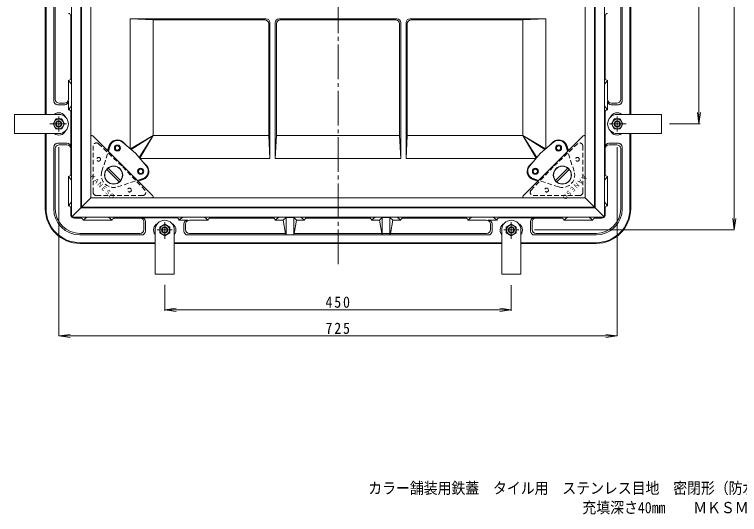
# Model space of a CAD drawing. Units: millimetres, scale not verified. Extents: x -960 to 939, y -687 to 688.
# Drawn here: x -882 to 59, y -687 to -38 of the extents above; entities that cross this region are included whole.
import ezdxf
from ezdxf.enums import TextEntityAlignment as Align

# ---------------------------------------------------------------- set-up
doc = ezdxf.new("R2010")
doc.units = ezdxf.units.MM
doc.header["$LTSCALE"] = 5
doc.linetypes.add('CHAIN2', pattern=[12, 9, -1, 1, -1])
doc.linetypes.add('DASHED1', pattern=[1.8, 1.2, -0.6])
for name, color, linetype, lineweight in [('3-0', 2, 'Continuous', 9), ('3-1', 2, 'Continuous', 9), ('3-2', 3, 'Continuous', 9), ('3-3', 4, 'Continuous', 9), ('3-4', 7, 'Continuous', 9), ('3-5', 7, 'Continuous', 9), ('3-6', 6, 'Continuous', 9)]:
    doc.layers.add(name, color=color, linetype=linetype, lineweight=lineweight)
doc.layers.add('F-4_F-4ﾚｲﾔ', color=2, linetype='Continuous')
doc.styles.add('ＭＳ ゴシック', font='')
doc.styles.get('ＭＳ ゴシック').set_extended_font_data('MS Gothic')

msp = doc.modelspace()

# ---------------------------------------------------------------- linework, layer by layer
at = {"layer": '3-0', "color": 7, "linetype": 'CHAIN2'}
msp.add_line((-462.432, -362.095), (-462.432, 444.107), dxfattribs=at)
at = {"layer": '3-1'}
for p, q in [((-829.432, -148.068), (-829.432, 101.659)), ((-842.432, -167.568), (-842.432, 44.932)), ((-841.432, -167.568), (-841.432, 44.932)), ((-831.432, -150.068), (-831.432, 44.932)), ((-93.432, -150.068), (-93.432, 44.932)), ((-83.432, 44.932), (-83.432, -167.568)), ((-82.432, -167.568), (-82.432, 44.932)), ((-95.432, -148.068), (-95.432, -23.341)), ((-809.432, -39.568), (-809.432, -120.568)), ((-115.432, -39.568), (-115.432, -120.568)), ((-808.494, -128.418), (-812.441, -123.568)), ((-812.441, -148.068), (-812.441, -123.568)), ((-808.494, -128.418), (-808.232, -128.418)), ((-808.494, -128.418), (-808.494, -156.718)), ((-116.371, -128.418), (-116.632, -128.418)), ((-116.371, -128.418), (-112.424, -123.568)), ((-116.371, -128.418), (-116.371, -156.718)), ((-112.424, -148.068), (-112.424, -123.568)), ((-812.211, -161.568), (-812.211, -150.068)), ((-112.654, -161.568), (-112.654, -150.068)), ((-826.432, -155.068), (-817.211, -155.068)), ((-824.432, -153.068), (-817.441, -153.068)), ((-812.211, -161.568), (-808.494, -156.718)), ((-808.494, -156.718), (-808.232, -156.718)), ((-116.371, -156.718), (-116.632, -156.718)), ((-112.654, -161.568), (-116.371, -156.718)), ((-98.432, -155.068), (-107.654, -155.068)), ((-107.424, -153.068), (-100.432, -153.068)), ((-809.207, -164.568), (-809.207, -210.068)), ((-115.658, -164.568), (-115.658, -210.068)), ((-817.432, -180.068), (-821.185, -173.568)), ((-107.432, -180.068), (-103.68, -173.568)), ((-832.432, -180.068), (-828.68, -186.568)), ((-828.68, -186.568), (-821.185, -186.568)), ((-817.432, -180.068), (-821.185, -186.568)), ((-107.432, -180.068), (-103.68, -186.568)), ((-96.185, -186.568), (-103.68, -186.568)), ((-92.432, -180.068), (-96.185, -186.568)), ((-842.432, -290.068), (-842.432, -192.568)), ((-841.432, -290.068), (-841.432, -192.568)), ((-83.432, -192.568), (-83.432, -290.068)), ((-82.432, -290.068), (-82.432, -192.568)), ((-826.432, -205.068), (-814.207, -205.068)), ((-824.432, -207.068), (-814.432, -207.068)), ((-98.432, -205.068), (-110.658, -205.068)), ((-100.432, -207.068), (-110.432, -207.068)), ((-831.432, -290.068), (-831.432, -210.068)), ((-829.432, -290.068), (-829.432, -212.068)), ((-809.432, -212.068), (-809.432, -245.068)), ((-115.432, -212.068), (-115.432, -245.068)), ((-95.432, -212.068), (-95.432, -290.068)), ((-93.432, -210.068), (-93.432, -290.068)), ((-808.494, -252.918), (-808.232, -252.918)), ((-808.494, -252.918), (-808.494, -281.218)), ((-116.371, -252.918), (-116.632, -252.918)), ((-116.371, -252.918), (-116.371, -281.218)), ((-808.494, -281.218), (-812.441, -286.068)), ((-808.494, -281.218), (-808.232, -281.218)), ((-116.371, -281.218), (-116.632, -281.218)), ((-116.371, -281.218), (-112.424, -286.068)), ((-809.432, -297.068), (-809.432, -289.068)), ((-115.432, -297.068), (-115.432, -289.068)), ((-788.582, -301.129), (-793.432, -305.076)), ((-788.582, -301.129), (-788.582, -300.868)), ((-760.282, -301.129), (-788.582, -301.129)), ((-760.282, -301.129), (-760.282, -300.868)), ((-668.932, -304.846), (-664.082, -301.129)), ((-664.082, -301.129), (-664.082, -300.868)), ((-635.782, -301.129), (-664.082, -301.129)), ((-635.782, -301.129), (-635.782, -300.868)), ((-635.782, -301.129), (-630.932, -305.076)), ((-539.082, -301.129), (-543.932, -305.076)), ((-539.082, -301.129), (-539.082, -300.868)), ((-539.082, -301.129), (-510.782, -301.129)), ((-510.782, -301.129), (-510.782, -300.868)), ((-510.782, -301.129), (-505.932, -305.076)), ((-414.082, -301.129), (-418.932, -305.076)), ((-414.082, -301.129), (-414.082, -300.868)), ((-385.782, -301.129), (-414.082, -301.129)), ((-385.782, -301.129), (-385.782, -300.868)), ((-385.782, -301.129), (-380.932, -305.076)), ((-289.082, -301.129), (-293.932, -305.076)), ((-289.082, -301.129), (-289.082, -300.868)), ((-289.082, -301.129), (-260.782, -301.129)), ((-260.782, -301.129), (-260.782, -300.868)), ((-255.932, -304.846), (-260.782, -301.129)), ((-164.582, -301.129), (-164.582, -300.868)), ((-164.582, -301.129), (-136.282, -301.129)), ((-136.282, -301.129), (-136.282, -300.868)), ((-136.282, -301.129), (-131.432, -305.076)), ((-804.432, -302.068), (-796.432, -302.068)), ((-719.432, -302.068), (-752.432, -302.068)), ((-671.932, -301.842), (-717.432, -301.842)), ((-714.432, -317.068), (-714.432, -307.068)), ((-712.432, -319.068), (-712.432, -306.842)), ((-687.432, -310.068), (-693.932, -313.821)), ((-687.432, -310.068), (-680.932, -313.821)), ((-668.932, -304.846), (-657.432, -304.846)), ((-662.432, -319.068), (-662.432, -309.846)), ((-660.432, -310.076), (-660.432, -317.068)), ((-655.432, -305.076), (-630.932, -305.076)), ((-546.932, -302.068), (-627.932, -302.068)), ((-543.932, -305.076), (-533.432, -305.076)), ((-516.432, -305.076), (-519.159, -322.068)), ((-516.432, -305.076), (-505.932, -305.076)), ((-462.432, -302.068), (-502.932, -302.068)), ((-462.432, -302.068), (-421.932, -302.068)), ((-408.432, -305.076), (-418.932, -305.076)), ((-408.432, -305.076), (-405.706, -322.068)), ((-380.932, -305.076), (-391.432, -305.076)), ((-377.932, -302.068), (-296.932, -302.068)), ((-269.432, -305.076), (-293.932, -305.076)), ((-255.932, -304.846), (-267.432, -304.846)), ((-264.432, -317.068), (-264.432, -310.076)), ((-262.432, -319.068), (-262.432, -309.846)), ((-252.932, -301.842), (-207.432, -301.842)), ((-237.432, -310.068), (-243.933, -313.821)), ((-237.432, -310.068), (-230.932, -313.821)), ((-212.432, -319.068), (-212.432, -306.842)), ((-210.432, -317.068), (-210.432, -307.068)), ((-205.432, -302.068), (-172.432, -302.068)), ((-120.432, -302.068), (-128.432, -302.068)), ((-693.932, -321.315), (-693.932, -313.821)), ((-230.932, -321.315), (-230.932, -313.821)), ((-719.432, -322.068), (-797.432, -322.068)), ((-717.432, -324.068), (-797.432, -324.068)), ((-687.432, -325.068), (-693.932, -321.315)), ((-657.432, -324.068), (-462.432, -324.068)), ((-655.432, -322.068), (-530.706, -322.068)), ((-530.706, -322.068), (-529.932, -324.068)), ((-519.159, -322.068), (-519.932, -324.068)), ((-269.432, -322.068), (-519.159, -322.068)), ((-267.432, -324.068), (-462.432, -324.068)), ((-405.706, -322.068), (-404.932, -324.068)), ((-394.159, -322.068), (-394.932, -324.068)), ((-237.432, -325.068), (-230.932, -321.315)), ((-127.432, -324.068), (-207.432, -324.068)), ((-127.432, -322.068), (-205.432, -322.068)), ((-699.932, -334.068), (-797.432, -334.068)), ((-797.432, -335.068), (-699.932, -335.068)), ((-462.432, -334.068), (-674.932, -334.068)), ((-674.932, -335.068), (-462.432, -335.068)), ((-249.932, -334.068), (-462.432, -334.068)), ((-249.932, -335.068), (-462.432, -335.068)), ((-127.432, -334.068), (-224.932, -334.068)), ((-127.432, -335.068), (-224.932, -335.068))]:
    msp.add_line(p, q, dxfattribs=at)
at = {"layer": '3-1', "linetype": 'CHAIN2'}
for p, q in [((-824.932, -189.751), (-824.932, -170.549)), ((-99.932, -189.751), (-99.932, -170.549)), ((-836.495, -180.068), (-814.749, -180.068)), ((-88.37, -180.068), (-110.116, -180.068)), ((-687.432, -329.131), (-687.432, -307.384)), ((-237.432, -329.131), (-237.432, -307.384)), ((-697.116, -317.568), (-677.914, -317.568)), ((-227.749, -317.568), (-246.951, -317.568))]:
    msp.add_line(p, q, dxfattribs=at)
at = {"layer": '3-1'}
for points in [[(-832.432, -180.068), (-828.68, -173.568), (-821.185, -173.568)], [(-92.432, -180.068), (-96.185, -173.568), (-103.68, -173.568)], [(-808.494, -252.918), (-812.441, -248.068), (-812.441, -286.068)], [(-116.371, -252.918), (-112.424, -248.068), (-112.424, -286.068)], [(-760.282, -301.129), (-755.432, -305.076), (-793.433, -305.076)], [(-164.582, -301.129), (-169.432, -305.076), (-131.432, -305.076)], [(-529.932, -301.578), (-533.432, -305.076), (-530.706, -322.068)], [(-529.932, -324.068), (-529.932, -301.578), (-519.932, -301.578)], [(-519.932, -324.068), (-519.932, -301.578), (-516.432, -305.076)], [(-404.932, -324.068), (-404.932, -301.578), (-408.432, -305.076)], [(-394.932, -324.068), (-394.932, -301.578), (-404.932, -301.578)], [(-394.932, -301.578), (-391.432, -305.076), (-394.159, -322.068)], [(-687.432, -325.068), (-680.932, -321.315), (-680.932, -313.821)], [(-237.432, -325.068), (-243.933, -321.315), (-243.933, -313.821)]]:
    msp.add_lwpolyline(points, dxfattribs=at)
for centre, radius in [((-824.927, -180.068), 6.5), ((-824.932, -180.068), 4), ((-824.932, -180.068), 3.324), ((-99.938, -180.068), 6.5), ((-99.932, -180.068), 4), ((-99.932, -180.068), 3.324), ((-687.432, -317.562), 6.5), ((-687.432, -317.568), 4), ((-687.432, -317.568), 3.324), ((-237.432, -317.562), 6.5), ((-237.432, -317.568), 4), ((-237.432, -317.568), 3.324)]:
    msp.add_circle(centre, radius, dxfattribs=at)
for centre, radius, start, end in [((-812.432, -39.568), 3, 0, 90.16173), ((-112.432, -39.568), 3, 89.83827, 180), ((-812.432, -120.568), 3, 269.83827, 0), ((-112.432, -120.568), 3, 180, 270.16173), ((-826.432, -150.068), 5, 180, 270), ((-824.432, -148.068), 5, 180, 270), ((-817.441, -148.068), 5, 270, 0), ((-817.211, -150.068), 5, 270, 0), ((-107.654, -150.068), 5, 180, 270), ((-107.424, -148.068), 5, 180, 270), ((-100.432, -148.068), 5, 270, 0), ((-98.432, -150.068), 5, 270, 0), ((-824.932, -175.068), 9.5, 25.56781, 127.86365), ((-812.207, -164.568), 3, 0, 90.077), ((-112.658, -164.568), 3, 89.923, 180), ((-99.932, -175.068), 9.5, 52.13635, 154.43219), ((-824.932, -185.068), 9.5, 232.13635, 334.43219), ((-99.932, -185.068), 9.5, 205.56781, 307.86365), ((-826.432, -210.068), 5, 90, 180), ((-824.432, -212.068), 5, 90, 180), ((-814.432, -212.068), 5, 0, 90), ((-814.207, -210.068), 5, 0, 90), ((-110.658, -210.068), 5, 90, 180), ((-110.432, -212.068), 5, 90, 180), ((-100.432, -212.068), 5, 0, 90), ((-98.432, -210.068), 5, 0, 90), ((-812.432, -245.068), 3, 269.83827, 0), ((-112.432, -245.068), 3, 180, 270.16173), ((-797.432, -290.068), 45, 180, 270), ((-797.432, -290.068), 44, 180, 270), ((-797.432, -290.068), 34, 180, 270), ((-797.432, -290.068), 32, 180, 270), ((-812.432, -289.068), 3, 0, 90.16173), ((-127.432, -290.068), 45, 270, 0), ((-127.432, -290.068), 44, 270, 0), ((-127.432, -290.068), 34, 270, 0), ((-127.432, -290.068), 32, 270, 0), ((-112.432, -289.068), 3, 89.83827, 180), ((-804.432, -297.068), 5, 180, 220.5358), ((-804.432, -297.068), 5, 229.4642, 270), ((-120.432, -297.068), 5, 270, 310.5358), ((-120.432, -297.068), 5, 319.4642, 0), ((-796.432, -305.068), 3, 359.83827, 90), ((-752.432, -305.068), 3, 90, 180.16173), ((-719.432, -307.068), 5, 0, 90), ((-717.432, -306.842), 5, 0, 90), ((-692.432, -317.568), 9.5, 115.56781, 217.86365), ((-682.432, -317.568), 9.5, 322.13635, 64.43219), ((-671.932, -304.842), 3, 359.923, 90), ((-657.432, -309.846), 5, 90, 180), ((-655.432, -310.076), 5, 90, 180), ((-627.932, -305.068), 3, 90, 180.16173), ((-546.932, -305.068), 3, 359.83827, 90), ((-502.932, -305.068), 3, 90, 180.16173), ((-421.932, -305.068), 3, 359.83827, 90), ((-377.932, -305.068), 3, 90, 180.16173), ((-296.932, -305.068), 3, 359.83827, 90), ((-269.432, -310.076), 5, 0, 90), ((-267.432, -309.846), 5, 0, 90), ((-252.932, -304.842), 3, 90, 180.077), ((-242.432, -317.568), 9.5, 115.56781, 217.86365), ((-232.432, -317.568), 9.5, 322.13635, 64.43219), ((-207.432, -306.842), 5, 90, 180), ((-205.432, -307.068), 5, 90, 180), ((-172.432, -305.068), 3, 359.83827, 90), ((-128.432, -305.068), 3, 90, 180.16173), ((-719.432, -317.068), 5, 270, 0), ((-717.432, -319.068), 5, 270, 0), ((-657.432, -319.068), 5, 180, 270), ((-655.432, -317.068), 5, 180, 270), ((-269.432, -317.068), 5, 270, 0), ((-267.432, -319.068), 5, 270, 0), ((-207.432, -319.068), 5, 180, 270), ((-205.432, -317.068), 5, 180, 270)]:
    msp.add_arc(centre, radius, start, end, dxfattribs=at)
at = {"layer": '3-2'}
for p, q in [((-732.432, -43.568), (-702.576, -45.068)), ((-732.432, -43.568), (-732.432, -211.911)), ((-555.932, -43.568), (-732.432, -43.568)), ((-702.576, -195.211), (-702.576, -45.068)), ((-557.432, -45.068), (-702.576, -45.068)), ((-538.932, -43.568), (-462.432, -43.568)), ((-537.432, -45.068), (-462.432, -45.068)), ((-385.932, -43.568), (-462.432, -43.568)), ((-387.432, -45.068), (-462.432, -45.068)), ((-368.932, -43.568), (-192.432, -43.568)), ((-367.432, -45.068), (-222.289, -45.068)), ((-192.432, -43.568), (-222.289, -45.068)), ((-222.289, -195.211), (-222.289, -45.068)), ((-192.432, -211.911), (-192.432, -43.568)), ((-552.432, -50.068), (-552.432, -195.211)), ((-550.932, -48.568), (-550.932, -225.068)), ((-543.932, -48.568), (-543.932, -225.068)), ((-542.432, -50.068), (-542.432, -195.211)), ((-382.432, -50.068), (-382.432, -195.211)), ((-380.932, -48.568), (-380.932, -225.068)), ((-373.932, -48.568), (-373.932, -225.068)), ((-372.432, -50.068), (-372.432, -195.211)), ((-702.576, -195.211), (-732.007, -212.265)), ((-702.576, -195.211), (-731.051, -213.06)), ((-702.576, -195.211), (-720.424, -223.686)), ((-702.576, -195.211), (-719.63, -224.642)), ((-552.432, -195.211), (-702.576, -195.211)), ((-550.932, -225.068), (-552.432, -195.211)), ((-543.932, -225.068), (-542.432, -195.211)), ((-382.432, -195.211), (-542.432, -195.211)), ((-380.932, -225.068), (-382.432, -195.211)), ((-373.932, -225.068), (-372.432, -195.211)), ((-222.289, -195.211), (-372.432, -195.211)), ((-222.289, -195.211), (-192.858, -212.265)), ((-222.289, -195.211), (-193.814, -213.06)), ((-222.289, -195.211), (-204.441, -223.686)), ((-222.289, -195.211), (-205.235, -224.642)), ((-735.984, -208.959), (-741.154, -203.79)), ((-188.881, -208.959), (-183.711, -203.79)), ((-761.479, -214.622), (-759.4, -208.187)), ((-760.684, -215.416), (-758.448, -208.494)), ((-164.181, -215.416), (-166.417, -208.494)), ((-163.386, -214.622), (-165.465, -208.187)), ((-719.276, -225.068), (-550.932, -225.068)), ((-543.932, -225.068), (-380.932, -225.068)), ((-373.932, -225.068), (-205.589, -225.068)), ((-711.154, -233.79), (-716.324, -228.62)), ((-213.711, -233.79), (-208.541, -228.62)), ((-722.781, -253.319), (-715.859, -251.084)), ((-721.986, -254.114), (-715.551, -252.035)), ((-202.879, -254.114), (-209.314, -252.035)), ((-202.084, -253.319), (-209.006, -251.084))]:
    msp.add_line(p, q, dxfattribs=at)
for centre, radius, start, end in [((-557.432, -50.068), 5, 0, 90), ((-555.932, -48.568), 5, 0, 90), ((-538.932, -48.568), 5, 90, 180), ((-537.432, -50.068), 5, 90, 180), ((-387.432, -50.068), 5, 0, 90), ((-385.932, -48.568), 5, 0, 90), ((-368.932, -48.568), 5, 90, 180), ((-367.432, -50.068), 5, 90, 180), ((-748.932, -211.568), 11, 45, 162.09919), ((-748.932, -211.568), 10, 134.18969, 162.09919), ((-175.932, -211.568), 11, 17.90081, 135), ((-175.932, -211.568), 10, 17.90081, 45.81031), ((-718.932, -241.568), 11, 287.90081, 45), ((-205.932, -241.568), 11, 135, 252.09919), ((-718.932, -241.568), 10, 287.90081, 315.81031), ((-205.932, -241.568), 10, 224.18969, 252.09919)]:
    msp.add_arc(centre, radius, start, end, dxfattribs=at)
at = {"layer": '3-3'}
for p, q in [((-824.932, -192.568), (-882.432, -192.568)), ((-783.232, -196.489), (-783.232, -275.868)), ((-702.793, -273.307), (-780.672, -195.428)), ((-222.072, -273.307), (-144.193, -195.428)), ((-141.632, -196.489), (-141.632, -275.868)), ((-99.932, -192.568), (-42.432, -192.568)), ((-725.247, -217.882), (-742.341, -203.677)), ((-199.618, -217.882), (-182.524, -203.677)), ((-760.582, -215.518), (-758.248, -208.294)), ((-164.283, -215.518), (-166.617, -208.294)), ((-725.247, -217.882), (-711.042, -234.976)), ((-199.618, -217.882), (-213.823, -234.976)), ((-762.7, -239.168), (-746.533, -255.335)), ((-760.932, -237.4), (-744.765, -253.567)), ((-163.933, -237.4), (-180.1, -253.567)), ((-162.165, -239.168), (-178.332, -255.335)), ((-722.883, -253.217), (-715.659, -250.884)), ((-201.982, -253.217), (-209.206, -250.884)), ((-703.854, -275.868), (-783.232, -275.868)), ((-221.011, -275.868), (-141.632, -275.868)), ((-699.932, -317.568), (-699.932, -375.068)), ((-224.932, -317.568), (-224.932, -375.068))]:
    msp.add_line(p, q, dxfattribs=at)
at = {"layer": '3-3', "linetype": 'DASHED1'}
for p, q in [((-773.487, -205.734), (-742.419, -235.054)), ((-151.378, -205.734), (-182.446, -235.054)), ((-780.232, -208.643), (-780.232, -268.868)), ((-768.958, -241.45), (-760.582, -215.518)), ((-155.907, -241.45), (-164.283, -215.518)), ((-144.632, -208.643), (-144.632, -268.868)), ((-713.098, -266.122), (-742.419, -235.054)), ((-211.767, -266.122), (-182.446, -235.054)), ((-748.815, -261.593), (-722.883, -253.217)), ((-176.05, -261.593), (-201.982, -253.217)), ((-716.007, -272.868), (-776.232, -272.868)), ((-208.858, -272.868), (-148.632, -272.868))]:
    msp.add_line(p, q, dxfattribs=at)
at = {"layer": '3-3'}
for points in [[(-824.932, -167.568), (-882.432, -167.568), (-882.432, -192.568)], [(-99.932, -167.568), (-42.432, -167.568), (-42.432, -192.568)], [(-674.932, -317.568), (-674.932, -375.068), (-699.932, -375.068)], [(-249.932, -317.568), (-249.932, -375.068), (-224.932, -375.068)]]:
    msp.add_lwpolyline(points, dxfattribs=at)
for centre, radius in [((-748.732, -211.368), 4), ((-748.732, -211.368), 2.75), ((-176.132, -211.368), 4), ((-176.132, -211.368), 2.75), ((-753.732, -246.368), 11.75), ((-753.732, -246.368), 11.5), ((-171.132, -246.368), 11.75), ((-171.132, -246.368), 11.5), ((-718.732, -241.368), 4), ((-718.732, -241.368), 2.75), ((-206.132, -241.368), 4), ((-206.132, -241.368), 2.75)]:
    msp.add_circle(centre, radius, dxfattribs=at)
at = {"layer": '3-3', "linetype": 'DASHED1'}
for centre in [(-773.232, -225.868), (-151.632, -225.868), (-733.232, -265.868), (-191.632, -265.868)]:
    msp.add_circle(centre, 2.5, dxfattribs=at)
at = {"layer": '3-3'}
for centre, radius, start, end in [((-824.932, -180.068), 12.5, 270, 90), ((-99.932, -180.068), 12.5, 90, 270), ((-781.732, -196.489), 1.5, 45, 180), ((-143.132, -196.489), 1.5, 0, 135), ((-748.732, -211.368), 10, 50.27221, 162.09919), ((-176.132, -211.368), 10, 17.90081, 129.72779), ((-718.732, -241.368), 10, 287.90081, 39.72779), ((-206.132, -241.368), 10, 140.27221, 252.09919), ((-703.854, -274.368), 1.5, 270, 45), ((-221.011, -274.368), 1.5, 135, 270), ((-687.432, -317.568), 12.5, 0, 180), ((-237.432, -317.568), 12.5, 0, 180)]:
    msp.add_arc(centre, radius, start, end, dxfattribs=at)
at = {"layer": '3-3', "linetype": 'DASHED1'}
for centre, radius, start, end in [((-776.232, -208.643), 4, 46.65793, 180), ((-148.632, -208.643), 4, 360, 133.34207), ((-753.732, -246.368), 16, 162.09919, 288.20968), ((-171.132, -246.368), 16, 251.79032, 17.90081), ((-776.232, -268.868), 4, 180, 270), ((-716.007, -268.868), 4, 270, 43.34207), ((-208.858, -268.868), 4, 136.65793, 270), ((-148.632, -268.868), 4, 270, 0)]:
    msp.add_arc(centre, radius, start, end, dxfattribs=at)
at = {"layer": '3-4'}
for p, q in [((52.08, -317.568), (52.08, 407.432)), ((6.134, -180.068), (6.134, 269.932)), ((6.134, -180.068), (4.177, -165.196)), ((6.134, -180.068), (8.092, -165.196)), ((-32.135, -180.068), (7.634, -180.068)), ((-824.932, -210.286), (-824.932, -455.116)), ((-99.932, -210.286), (-99.932, -455.116)), ((52.08, -317.568), (50.123, -302.696)), ((52.08, -317.568), (54.038, -302.696)), ((-207.263, -317.568), (52.08, -317.568)), ((-687.433, -388.739), (-687.433, -422.681)), ((-237.432, -388.987), (-237.432, -422.681)), ((-687.433, -421.181), (-672.561, -419.223)), ((-687.433, -421.181), (-237.432, -421.181)), ((-687.433, -421.181), (-672.561, -423.139)), ((-237.432, -421.181), (-252.304, -419.223)), ((-237.432, -421.181), (-252.304, -423.139)), ((-824.932, -455.116), (-810.061, -453.158)), ((-824.932, -455.116), (-99.932, -455.116)), ((-824.932, -455.116), (-810.061, -457.074)), ((-99.932, -455.116), (-114.804, -453.158)), ((-99.932, -455.116), (-114.804, -457.074))]:
    msp.add_line(p, q, dxfattribs=at)
at = {"layer": '3-6'}
for p, q in [((-808.232, -300.868), (-808.232, 44.932)), ((-796.232, -288.868), (-796.232, 44.932)), ((-795.232, -287.868), (-795.232, 44.932)), ((-783.232, -275.868), (-783.232, 44.932)), ((-141.632, -275.868), (-141.632, 44.932)), ((-129.632, -287.868), (-129.632, 44.932)), ((-128.632, -288.868), (-128.632, 44.932)), ((-116.632, -300.868), (-116.632, 44.932)), ((-783.232, -275.868), (-795.232, -287.868)), ((-462.432, -275.868), (-783.232, -275.868)), ((-462.432, -275.868), (-141.632, -275.868)), ((-141.632, -275.868), (-129.632, -287.868)), ((-796.232, -288.868), (-808.232, -300.868)), ((-462.432, -288.868), (-796.232, -288.868)), ((-462.432, -287.868), (-795.232, -287.868)), ((-462.432, -287.868), (-129.632, -287.868)), ((-462.432, -288.868), (-128.632, -288.868)), ((-128.632, -288.868), (-116.632, -300.868)), ((-462.432, -300.868), (-808.232, -300.868)), ((-462.432, -300.868), (-116.632, -300.868))]:
    msp.add_line(p, q, dxfattribs=at)

# ---------------------------------------------------------------- texts
at = {"layer": '3-4', "color": 2, "char_height": 14.66, "attachment_point": 7, "style": 'ＭＳ ゴシック'}
for s, insert in [('\\T1.27;\\W0.9;450', (-478.682, -418.681)), ('\\T1.27;\\W0.9;725', (-478.682, -452.616))]:
    msp.add_mtext(s, dxfattribs=dict(at, insert=insert))
at = {"layer": '3-5', "style": 'ＭＳ ゴシック', "width": 0.8}
for rotation, p in [(315, (-786.945, -249.882)), (225, (-143.931, -243.871))]:
    msp.add_text('ＫＡＮＥＳＯ', height=6.232, rotation=rotation, dxfattribs=at).set_placement(p, align=Align.BOTTOM_LEFT)
at = {"layer": 'F-4_F-4ﾚｲﾔ', "style": 'ＭＳ ゴシック', "width": 0.9}
for s, p in [('カラー舗装用鉄蓋\u3000タイル用\u3000ステンレス目地\u3000密閉形（防水・防臭形）', (-423.116, -664.179)), ('充填深さ40mm\u3000\u3000ＭＫＳＭ－Ｓ－６０７０', (-145.134, -689.462))]:
    msp.add_text(s, height=14.66, dxfattribs=at).set_placement(p, align=Align.BOTTOM_LEFT)

doc.saveas('drawing.dxf')
